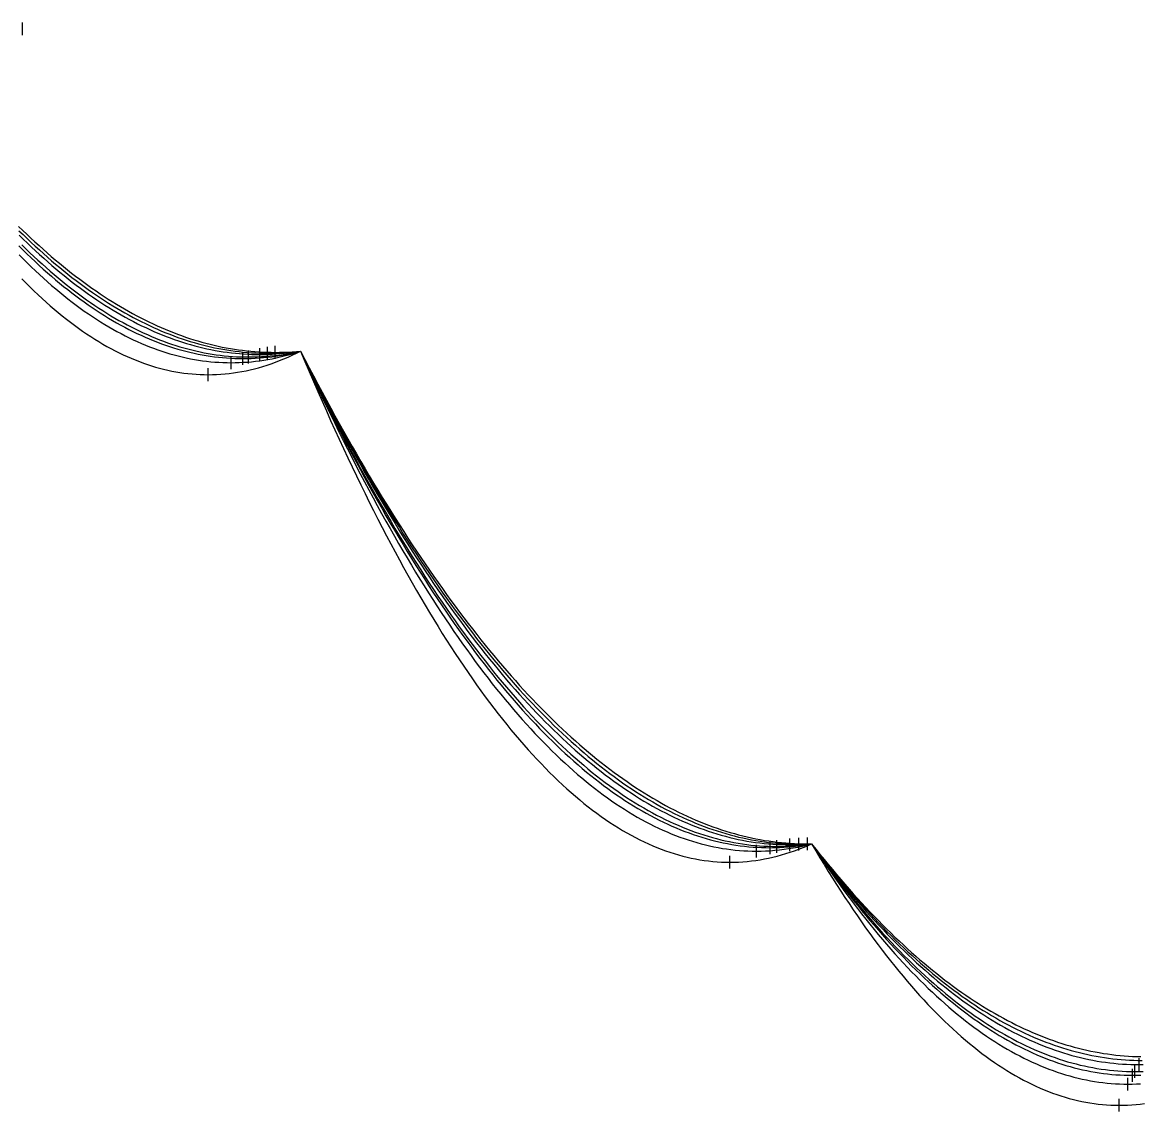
# Model space of a CAD drawing. Header units: metres. Extents: x -87 to 28195, y -4474 to 524.
# Drawn here: x 14142 to 15017, y -3997 to -3145 of the extents above; entities that cross this region are included whole.
import ezdxf

# ---------------------------------------------------------------- set-up
doc = ezdxf.new("R2010")
doc.units = ezdxf.units.M
for name, color, linetype in [('CATENARIES_-10_bare', 7, 'Continuous'), ('CATENARIES_-10_ICE', 7, 'Continuous'), ('CATENARIES_-19_bare', 7, 'Continuous'), ('CATENARIES_-19_HEAVY_ICE', 7, 'Continuous'), ('CATENARIES_0', 7, 'Continuous'), ('CATENARIES_0_ICE', 7, 'Continuous'), ('CATENARIES_50_theoretical', 7, 'Continuous')]:
    doc.layers.add(name, color=color, linetype=linetype)

msp = doc.modelspace()

# ---------------------------------------------------------------- linework, layer by layer
at = {"layer": 'CATENARIES_-10_bare'}
for p, q in [((14334.12, -3408.58), (14334.12, -3398.58)), ((14749.8, -3792.86), (14749.8, -3782.86))]:
    msp.add_line(p, q, dxfattribs=at)
for points in [[(14139.47, -3307.61, 0), (14142.66, -3310.73, 0), (14145.85, -3313.81, 0), (14149.04, -3316.82, 0), (14152.24, -3319.79, 0), (14155.43, -3322.71, 0), (14158.62, -3325.57, 0), (14161.81, -3328.39, 0), (14165, -3331.15, 0), (14168.19, -3333.86, 0), (14171.38, -3336.51, 0), (14174.57, -3339.12, 0), (14177.76, -3341.67, 0), (14180.95, -3344.18, 0), (14184.15, -3346.63, 0), (14187.34, -3349.03, 0), (14190.53, -3351.37, 0), (14193.72, -3353.67, 0), (14196.91, -3355.91, 0), (14200.1, -3358.11, 0), (14203.29, -3360.25, 0), (14206.48, -3362.34, 0), (14209.67, -3364.37, 0), (14212.86, -3366.36, 0), (14216.06, -3368.29, 0), (14219.25, -3370.17, 0), (14222.44, -3372.01, 0), (14225.63, -3373.78, 0), (14228.82, -3375.51, 0), (14232.01, -3377.19, 0), (14235.2, -3378.81, 0), (14238.39, -3380.39, 0), (14241.58, -3381.91, 0), (14244.78, -3383.38, 0), (14247.97, -3384.79, 0), (14251.16, -3386.16, 0), (14254.35, -3387.47, 0), (14257.54, -3388.74, 0), (14260.73, -3389.95, 0), (14263.92, -3391.11, 0), (14267.11, -3392.22, 0), (14270.3, -3393.27, 0), (14273.49, -3394.28, 0), (14276.69, -3395.23, 0), (14279.88, -3396.14, 0), (14283.07, -3396.99, 0), (14286.26, -3397.79, 0), (14289.45, -3398.53, 0), (14292.64, -3399.23, 0), (14295.83, -3399.87, 0), (14299.02, -3400.47, 0), (14302.21, -3401.01, 0), (14305.4, -3401.5, 0), (14308.6, -3401.93, 0), (14311.79, -3402.32, 0), (14314.98, -3402.66, 0), (14318.17, -3402.94, 0), (14321.36, -3403.17, 0), (14324.55, -3403.35, 0), (14327.74, -3403.48, 0), (14330.93, -3403.56, 0), (14334.12, -3403.58, 0), (14337.35, -3403.56, 0), (14340.57, -3403.48, 0), (14343.8, -3403.35, 0), (14347.02, -3403.16, 0), (14350.25, -3402.93, 0), (14353.47, -3402.64, 0), (14356.7, -3402.29, 0), (14359.92, -3401.9, 0)], [(14359.92, -3401.9, 0), (14363.28, -3408.55, 0), (14366.64, -3415.14, 0), (14370, -3421.67, 0), (14373.36, -3428.14, 0), (14376.72, -3434.55, 0), (14380.09, -3440.91, 0), (14383.45, -3447.21, 0), (14386.81, -3453.44, 0), (14390.17, -3459.63, 0), (14393.53, -3465.75, 0), (14396.89, -3471.81, 0), (14400.25, -3477.82, 0), (14403.61, -3483.77, 0), (14406.97, -3489.66, 0), (14410.33, -3495.49, 0), (14413.7, -3501.27, 0), (14417.06, -3506.98, 0), (14420.42, -3512.64, 0), (14423.78, -3518.24, 0), (14427.14, -3523.79, 0), (14430.5, -3529.27, 0), (14433.86, -3534.7, 0), (14437.22, -3540.07, 0), (14440.58, -3545.38, 0), (14443.94, -3550.63, 0), (14447.31, -3555.83, 0), (14450.67, -3560.96, 0), (14454.03, -3566.04, 0), (14457.39, -3571.07, 0), (14460.75, -3576.03, 0), (14464.11, -3580.94, 0), (14467.47, -3585.78, 0), (14470.83, -3590.57, 0), (14474.19, -3595.31, 0), (14477.55, -3599.98, 0), (14480.92, -3604.6, 0), (14484.28, -3609.16, 0), (14487.64, -3613.66, 0), (14491, -3618.11, 0), (14494.36, -3622.49, 0), (14497.72, -3626.82, 0), (14501.08, -3631.09, 0), (14504.44, -3635.31, 0), (14507.8, -3639.46, 0), (14511.16, -3643.56, 0), (14514.53, -3647.6, 0), (14517.89, -3651.59, 0), (14521.25, -3655.51, 0), (14524.61, -3659.38, 0), (14527.97, -3663.19, 0), (14531.33, -3666.94, 0), (14534.69, -3670.64, 0), (14538.05, -3674.28, 0), (14541.41, -3677.86, 0), (14544.77, -3681.38, 0), (14548.14, -3684.85, 0), (14551.5, -3688.25, 0), (14554.86, -3691.6, 0), (14558.22, -3694.9, 0), (14561.58, -3698.13, 0), (14564.94, -3701.31, 0), (14568.3, -3704.43, 0), (14571.66, -3707.5, 0), (14575.02, -3710.5, 0), (14578.38, -3713.45, 0), (14581.75, -3716.34, 0), (14585.11, -3719.17, 0), (14588.47, -3721.95, 0), (14591.83, -3724.67, 0), (14595.19, -3727.33, 0), (14598.55, -3729.94, 0), (14601.91, -3732.48, 0), (14605.27, -3734.97, 0), (14608.63, -3737.4, 0), (14611.99, -3739.78, 0), (14615.36, -3742.1, 0), (14618.72, -3744.36, 0), (14622.08, -3746.56, 0), (14625.44, -3748.71, 0), (14628.8, -3750.8, 0), (14632.16, -3752.83, 0), (14635.52, -3754.8, 0), (14638.88, -3756.72, 0), (14642.24, -3758.58, 0), (14645.6, -3760.38, 0), (14648.97, -3762.12, 0), (14652.33, -3763.81, 0), (14655.69, -3765.44, 0), (14659.05, -3767.01, 0), (14662.41, -3768.53, 0), (14665.77, -3769.99, 0), (14669.13, -3771.39, 0), (14672.49, -3772.73, 0), (14675.85, -3774.02, 0), (14679.21, -3775.25, 0), (14682.58, -3776.42, 0), (14685.94, -3777.54, 0), (14689.3, -3778.6, 0), (14692.66, -3779.6, 0), (14696.02, -3780.54, 0), (14699.38, -3781.43, 0), (14702.74, -3782.26, 0), (14706.1, -3783.03, 0), (14709.46, -3783.74, 0), (14712.82, -3784.4, 0), (14716.19, -3785, 0), (14719.55, -3785.54, 0), (14722.91, -3786.03, 0), (14726.27, -3786.46, 0), (14729.63, -3786.83, 0), (14732.99, -3787.14, 0), (14736.35, -3787.4, 0), (14739.71, -3787.6, 0), (14743.07, -3787.75, 0), (14746.43, -3787.83, 0), (14749.8, -3787.86, 0), (14753.17, -3787.83, 0), (14756.55, -3787.74, 0), (14759.92, -3787.6, 0)], [(14759.92, -3787.6, 0), (14763.19, -3791.87, 0), (14766.47, -3796.09, 0), (14769.74, -3800.25, 0), (14773.02, -3804.36, 0), (14776.29, -3808.41, 0), (14779.57, -3812.41, 0), (14782.84, -3816.35, 0), (14786.11, -3820.24, 0), (14789.39, -3824.08, 0), (14792.66, -3827.86, 0), (14795.94, -3831.58, 0), (14799.21, -3835.25, 0), (14802.48, -3838.87, 0), (14805.76, -3842.43, 0), (14809.03, -3845.94, 0), (14812.31, -3849.39, 0), (14815.58, -3852.79, 0), (14818.86, -3856.13, 0), (14822.13, -3859.42, 0), (14825.4, -3862.65, 0), (14828.68, -3865.83, 0), (14831.95, -3868.96, 0), (14835.23, -3872.03, 0), (14838.5, -3875.04, 0), (14841.77, -3878, 0), (14845.05, -3880.91, 0), (14848.32, -3883.76, 0), (14851.6, -3886.56, 0), (14854.87, -3889.31, 0), (14858.15, -3891.99, 0), (14861.42, -3894.63, 0), (14864.69, -3897.21, 0), (14867.97, -3899.74, 0), (14871.24, -3902.21, 0), (14874.52, -3904.62, 0), (14877.79, -3906.99, 0), (14881.06, -3909.29, 0), (14884.34, -3911.55, 0), (14887.61, -3913.75, 0), (14890.89, -3915.89, 0), (14894.16, -3917.98, 0), (14897.44, -3920.02, 0), (14900.71, -3922, 0), (14903.98, -3923.93, 0), (14907.26, -3925.8, 0), (14910.53, -3927.62, 0), (14913.81, -3929.38, 0), (14917.08, -3931.1, 0), (14920.35, -3932.75, 0), (14923.63, -3934.35, 0), (14926.9, -3935.9, 0), (14930.18, -3937.39, 0), (14933.45, -3938.83, 0), (14936.73, -3940.21, 0), (14940, -3941.54, 0), (14943.27, -3942.82, 0), (14946.55, -3944.04, 0), (14949.82, -3945.21, 0), (14953.1, -3946.32, 0), (14956.37, -3947.38, 0), (14959.65, -3948.38, 0), (14962.92, -3949.33, 0), (14966.19, -3950.23, 0), (14969.47, -3951.07, 0), (14972.74, -3951.86, 0), (14976.02, -3952.59, 0), (14979.29, -3953.27, 0), (14982.56, -3953.89, 0), (14985.84, -3954.46, 0), (14989.11, -3954.98, 0), (14992.39, -3955.44, 0), (14995.66, -3955.85, 0), (14998.94, -3956.2, 0), (15002.21, -3956.5, 0), (15005.48, -3956.74, 0), (15008.76, -3956.93, 0), (15012.03, -3957.07, 0), (15015.31, -3957.15, 0), (15018.58, -3957.17, 0)]]:
    msp.add_polyline3d(points, dxfattribs=at)
at = {"layer": 'CATENARIES_-10_ICE'}
for p, q in [((14319.24, -3411.5), (14319.24, -3401.5)), ((14732.58, -3794.68), (14732.58, -3784.68)), ((15012.81, -3970.83), (15012.81, -3960.83))]:
    msp.add_line(p, q, dxfattribs=at)
for points in [[(14141.65, -3318.69, 0), (14144.82, -3321.8, 0), (14147.99, -3324.85, 0), (14151.16, -3327.85, 0), (14154.34, -3330.79, 0), (14157.51, -3333.68, 0), (14160.68, -3336.51, 0), (14163.85, -3339.28, 0), (14167.02, -3342, 0), (14170.19, -3344.66, 0), (14173.36, -3347.27, 0), (14176.53, -3349.81, 0), (14179.71, -3352.31, 0), (14182.88, -3354.74, 0), (14186.05, -3357.12, 0), (14189.22, -3359.45, 0), (14192.39, -3361.72, 0), (14195.56, -3363.93, 0), (14198.73, -3366.09, 0), (14201.9, -3368.19, 0), (14205.08, -3370.23, 0), (14208.25, -3372.22, 0), (14211.42, -3374.15, 0), (14214.59, -3376.03, 0), (14217.76, -3377.85, 0), (14220.93, -3379.61, 0), (14224.1, -3381.32, 0), (14227.27, -3382.97, 0), (14230.44, -3384.56, 0), (14233.62, -3386.1, 0), (14236.79, -3387.59, 0), (14239.96, -3389.01, 0), (14243.13, -3390.39, 0), (14246.3, -3391.7, 0), (14249.47, -3392.96, 0), (14252.64, -3394.16, 0), (14255.81, -3395.31, 0), (14258.99, -3396.4, 0), (14262.16, -3397.44, 0), (14265.33, -3398.42, 0), (14268.5, -3399.34, 0), (14271.67, -3400.21, 0), (14274.84, -3401.02, 0), (14278.01, -3401.78, 0), (14281.18, -3402.48, 0), (14284.36, -3403.12, 0), (14287.53, -3403.71, 0), (14290.7, -3404.24, 0), (14293.87, -3404.71, 0), (14297.04, -3405.13, 0), (14300.21, -3405.5, 0), (14303.38, -3405.81, 0), (14306.55, -3406.06, 0), (14309.72, -3406.25, 0), (14312.9, -3406.39, 0), (14316.07, -3406.48, 0), (14319.24, -3406.5, 0), (14322.63, -3406.47, 0), (14326.02, -3406.38, 0), (14329.41, -3406.22, 0), (14332.8, -3405.99, 0), (14336.19, -3405.71, 0), (14339.58, -3405.35, 0), (14342.97, -3404.94, 0), (14346.36, -3404.46, 0), (14349.75, -3403.91, 0), (14353.14, -3403.31, 0), (14356.53, -3402.64, 0), (14359.92, -3401.9, 0)], [(14359.92, -3401.9, 0), (14363.28, -3408.88, 0), (14366.63, -3415.8, 0), (14369.99, -3422.65, 0), (14373.35, -3429.44, 0), (14376.71, -3436.16, 0), (14380.06, -3442.82, 0), (14383.42, -3449.42, 0), (14386.78, -3455.95, 0), (14390.14, -3462.42, 0), (14393.49, -3468.82, 0), (14396.85, -3475.16, 0), (14400.21, -3481.44, 0), (14403.56, -3487.65, 0), (14406.92, -3493.8, 0), (14410.28, -3499.89, 0), (14413.64, -3505.91, 0), (14416.99, -3511.87, 0), (14420.35, -3517.76, 0), (14423.71, -3523.59, 0), (14427.07, -3529.36, 0), (14430.42, -3535.06, 0), (14433.78, -3540.7, 0), (14437.14, -3546.28, 0), (14440.49, -3551.79, 0), (14443.85, -3557.24, 0), (14447.21, -3562.62, 0), (14450.57, -3567.95, 0), (14453.92, -3573.2, 0), (14457.28, -3578.4, 0), (14460.64, -3583.53, 0), (14464, -3588.6, 0), (14467.35, -3593.6, 0), (14470.71, -3598.54, 0), (14474.07, -3603.42, 0), (14477.42, -3608.24, 0), (14480.78, -3612.99, 0), (14484.14, -3617.68, 0), (14487.5, -3622.3, 0), (14490.85, -3626.86, 0), (14494.21, -3631.36, 0), (14497.57, -3635.79, 0), (14500.93, -3640.17, 0), (14504.28, -3644.47, 0), (14507.64, -3648.72, 0), (14511, -3652.9, 0), (14514.35, -3657.02, 0), (14517.71, -3661.07, 0), (14521.07, -3665.07, 0), (14524.43, -3669, 0), (14527.78, -3672.86, 0), (14531.14, -3676.66, 0), (14534.5, -3680.4, 0), (14537.86, -3684.08, 0), (14541.21, -3687.69, 0), (14544.57, -3691.24, 0), (14547.93, -3694.73, 0), (14551.28, -3698.16, 0), (14554.64, -3701.52, 0), (14558, -3704.81, 0), (14561.36, -3708.05, 0), (14564.71, -3711.22, 0), (14568.07, -3714.33, 0), (14571.43, -3717.38, 0), (14574.79, -3720.36, 0), (14578.14, -3723.28, 0), (14581.5, -3726.14, 0), (14584.86, -3728.93, 0), (14588.21, -3731.66, 0), (14591.57, -3734.33, 0), (14594.93, -3736.94, 0), (14598.29, -3739.48, 0), (14601.64, -3741.96, 0), (14605, -3744.38, 0), (14608.36, -3746.73, 0), (14611.71, -3749.02, 0), (14615.07, -3751.25, 0), (14618.43, -3753.42, 0), (14621.79, -3755.52, 0), (14625.14, -3757.56, 0), (14628.5, -3759.53, 0), (14631.86, -3761.45, 0), (14635.22, -3763.3, 0), (14638.57, -3765.09, 0), (14641.93, -3766.81, 0), (14645.29, -3768.48, 0), (14648.64, -3770.08, 0), (14652, -3771.61, 0), (14655.36, -3773.09, 0), (14658.72, -3774.5, 0), (14662.07, -3775.85, 0), (14665.43, -3777.13, 0), (14668.79, -3778.36, 0), (14672.15, -3779.52, 0), (14675.5, -3780.62, 0), (14678.86, -3781.65, 0), (14682.22, -3782.62, 0), (14685.57, -3783.53, 0), (14688.93, -3784.38, 0), (14692.29, -3785.16, 0), (14695.65, -3785.89, 0), (14699, -3786.54, 0), (14702.36, -3787.14, 0), (14705.72, -3787.67, 0), (14709.08, -3788.14, 0), (14712.43, -3788.55, 0), (14715.79, -3788.9, 0), (14719.15, -3789.18, 0), (14722.5, -3789.4, 0), (14725.86, -3789.55, 0), (14729.22, -3789.65, 0), (14732.58, -3789.68, 0), (14735.99, -3789.65, 0), (14739.41, -3789.55, 0), (14742.83, -3789.39, 0), (14746.25, -3789.16, 0), (14749.67, -3788.87, 0), (14753.08, -3788.51, 0), (14756.5, -3788.09, 0), (14759.92, -3787.6, 0)], [(14759.92, -3787.6, 0), (14763.2, -3792.21, 0), (14766.49, -3796.75, 0), (14769.77, -3801.24, 0), (14773.06, -3805.66, 0), (14776.34, -3810.03, 0), (14779.63, -3814.33, 0), (14782.91, -3818.58, 0), (14786.19, -3822.76, 0), (14789.48, -3826.88, 0), (14792.76, -3830.94, 0), (14796.05, -3834.94, 0), (14799.33, -3838.88, 0), (14802.62, -3842.76, 0), (14805.9, -3846.58, 0), (14809.18, -3850.34, 0), (14812.47, -3854.04, 0), (14815.75, -3857.68, 0), (14819.04, -3861.26, 0), (14822.32, -3864.78, 0), (14825.61, -3868.24, 0), (14828.89, -3871.63, 0), (14832.17, -3874.97, 0), (14835.46, -3878.25, 0), (14838.74, -3881.46, 0), (14842.03, -3884.62, 0), (14845.31, -3887.72, 0), (14848.6, -3890.75, 0), (14851.88, -3893.73, 0), (14855.16, -3896.64, 0), (14858.45, -3899.5, 0), (14861.73, -3902.29, 0), (14865.02, -3905.02, 0), (14868.3, -3907.7, 0), (14871.59, -3910.31, 0), (14874.87, -3912.87, 0), (14878.15, -3915.36, 0), (14881.44, -3917.79, 0), (14884.72, -3920.17, 0), (14888.01, -3922.48, 0), (14891.29, -3924.73, 0), (14894.57, -3926.92, 0), (14897.86, -3929.06, 0), (14901.14, -3931.13, 0), (14904.43, -3933.14, 0), (14907.71, -3935.09, 0), (14911, -3936.98, 0), (14914.28, -3938.82, 0), (14917.56, -3940.59, 0), (14920.85, -3942.3, 0), (14924.13, -3943.95, 0), (14927.42, -3945.54, 0), (14930.7, -3947.07, 0), (14933.99, -3948.54, 0), (14937.27, -3949.95, 0), (14940.55, -3951.3, 0), (14943.84, -3952.6, 0), (14947.12, -3953.83, 0), (14950.41, -3955, 0), (14953.69, -3956.11, 0), (14956.98, -3957.16, 0), (14960.26, -3958.15, 0), (14963.54, -3959.08, 0), (14966.83, -3959.95, 0), (14970.11, -3960.76, 0), (14973.4, -3961.51, 0), (14976.68, -3962.2, 0), (14979.97, -3962.83, 0), (14983.25, -3963.4, 0), (14986.53, -3963.91, 0), (14989.82, -3964.36, 0), (14993.1, -3964.75, 0), (14996.39, -3965.08, 0), (14999.67, -3965.35, 0), (15002.96, -3965.56, 0), (15006.24, -3965.71, 0), (15009.52, -3965.8, 0), (15012.81, -3965.83, 0), (15016.07, -3965.8, 0), (15019.34, -3965.71, 0)]]:
    msp.add_polyline3d(points, dxfattribs=at)
at = {"layer": 'CATENARIES_-19_bare'}
for p, q in [((14142.14, -3154.54), (14142.14, -3144.54)), ((14339.99, -3407.87), (14339.99, -3397.87)), ((14756.58, -3792.63), (14756.58, -3782.63))]:
    msp.add_line(p, q, dxfattribs=at)
for points in [[(14139.24, -3304.3, 0), (14142.43, -3307.41, 0), (14145.62, -3310.47, 0), (14148.8, -3313.47, 0), (14151.99, -3316.43, 0), (14155.17, -3319.34, 0), (14158.36, -3322.2, 0), (14161.55, -3325, 0), (14164.73, -3327.76, 0), (14167.92, -3330.47, 0), (14171.11, -3333.13, 0), (14174.29, -3335.74, 0), (14177.48, -3338.3, 0), (14180.67, -3340.8, 0), (14183.85, -3343.26, 0), (14187.04, -3345.67, 0), (14190.23, -3348.03, 0), (14193.41, -3350.34, 0), (14196.6, -3352.6, 0), (14199.78, -3354.81, 0), (14202.97, -3356.97, 0), (14206.16, -3359.08, 0), (14209.34, -3361.14, 0), (14212.53, -3363.16, 0), (14215.72, -3365.12, 0), (14218.9, -3367.03, 0), (14222.09, -3368.89, 0), (14225.28, -3370.7, 0), (14228.46, -3372.47, 0), (14231.65, -3374.18, 0), (14234.84, -3375.84, 0), (14238.02, -3377.46, 0), (14241.21, -3379.02, 0), (14244.4, -3380.53, 0), (14247.58, -3382, 0), (14250.77, -3383.41, 0), (14253.95, -3384.78, 0), (14257.14, -3386.09, 0), (14260.33, -3387.36, 0), (14263.51, -3388.58, 0), (14266.7, -3389.74, 0), (14269.89, -3390.86, 0), (14273.07, -3391.93, 0), (14276.26, -3392.94, 0), (14279.45, -3393.91, 0), (14282.63, -3394.83, 0), (14285.82, -3395.7, 0), (14289.01, -3396.52, 0), (14292.19, -3397.29, 0), (14295.38, -3398.01, 0), (14298.56, -3398.68, 0), (14301.75, -3399.3, 0), (14304.94, -3399.87, 0), (14308.12, -3400.39, 0), (14311.31, -3400.86, 0), (14314.5, -3401.28, 0), (14317.68, -3401.65, 0), (14320.87, -3401.98, 0), (14324.06, -3402.25, 0), (14327.24, -3402.47, 0), (14330.43, -3402.65, 0), (14333.62, -3402.77, 0), (14336.8, -3402.85, 0), (14339.99, -3402.87, 0), (14343.31, -3402.84, 0), (14346.63, -3402.76, 0), (14349.95, -3402.63, 0), (14353.28, -3402.44, 0), (14356.6, -3402.2, 0), (14359.92, -3401.9, 0)], [(14359.92, -3401.9, 0), (14363.28, -3408.43, 0), (14366.64, -3414.9, 0), (14370, -3421.32, 0), (14373.37, -3427.68, 0), (14376.73, -3433.99, 0), (14380.09, -3440.24, 0), (14383.45, -3446.43, 0), (14386.81, -3452.57, 0), (14390.17, -3458.65, 0), (14393.54, -3464.67, 0), (14396.9, -3470.64, 0), (14400.26, -3476.55, 0), (14403.62, -3482.41, 0), (14406.98, -3488.21, 0), (14410.34, -3493.95, 0), (14413.7, -3499.64, 0), (14417.07, -3505.27, 0), (14420.43, -3510.85, 0), (14423.79, -3516.37, 0), (14427.15, -3521.83, 0), (14430.51, -3527.24, 0), (14433.87, -3532.59, 0), (14437.23, -3537.89, 0), (14440.6, -3543.13, 0), (14443.96, -3548.31, 0), (14447.32, -3553.44, 0), (14450.68, -3558.52, 0), (14454.04, -3563.53, 0), (14457.4, -3568.49, 0), (14460.77, -3573.4, 0), (14464.13, -3578.25, 0), (14467.49, -3583.04, 0), (14470.85, -3587.78, 0), (14474.21, -3592.46, 0), (14477.57, -3597.09, 0), (14480.93, -3601.66, 0), (14484.3, -3606.17, 0), (14487.66, -3610.63, 0), (14491.02, -3615.04, 0), (14494.38, -3619.38, 0), (14497.74, -3623.68, 0), (14501.1, -3627.91, 0), (14504.47, -3632.09, 0), (14507.83, -3636.22, 0), (14511.19, -3640.29, 0), (14514.55, -3644.3, 0), (14517.91, -3648.26, 0), (14521.27, -3652.16, 0), (14524.63, -3656.01, 0), (14528, -3659.8, 0), (14531.36, -3663.54, 0), (14534.72, -3667.22, 0), (14538.08, -3670.84, 0), (14541.44, -3674.41, 0), (14544.8, -3677.92, 0), (14548.16, -3681.38, 0), (14551.53, -3684.78, 0), (14554.89, -3688.13, 0), (14558.25, -3691.42, 0), (14561.61, -3694.66, 0), (14564.97, -3697.84, 0), (14568.33, -3700.96, 0), (14571.7, -3704.03, 0), (14575.06, -3707.05, 0), (14578.42, -3710.01, 0), (14581.78, -3712.91, 0), (14585.14, -3715.76, 0), (14588.5, -3718.55, 0), (14591.86, -3721.29, 0), (14595.23, -3723.97, 0), (14598.59, -3726.59, 0), (14601.95, -3729.16, 0), (14605.31, -3731.68, 0), (14608.67, -3734.14, 0), (14612.03, -3736.54, 0), (14615.4, -3738.89, 0), (14618.76, -3741.19, 0), (14622.12, -3743.43, 0), (14625.48, -3745.61, 0), (14628.84, -3747.74, 0), (14632.2, -3749.81, 0), (14635.56, -3751.83, 0), (14638.93, -3753.79, 0), (14642.29, -3755.7, 0), (14645.65, -3757.55, 0), (14649.01, -3759.34, 0), (14652.37, -3761.08, 0), (14655.73, -3762.77, 0), (14659.09, -3764.4, 0), (14662.46, -3765.97, 0), (14665.82, -3767.49, 0), (14669.18, -3768.96, 0), (14672.54, -3770.37, 0), (14675.9, -3771.72, 0), (14679.26, -3773.02, 0), (14682.63, -3774.26, 0), (14685.99, -3775.45, 0), (14689.35, -3776.58, 0), (14692.71, -3777.66, 0), (14696.07, -3778.68, 0), (14699.43, -3779.65, 0), (14702.79, -3780.56, 0), (14706.16, -3781.41, 0), (14709.52, -3782.21, 0), (14712.88, -3782.96, 0), (14716.24, -3783.65, 0), (14719.6, -3784.29, 0), (14722.96, -3784.87, 0), (14726.33, -3785.39, 0), (14729.69, -3785.86, 0), (14733.05, -3786.27, 0), (14736.41, -3786.63, 0), (14739.77, -3786.94, 0), (14743.13, -3787.19, 0), (14746.49, -3787.38, 0), (14749.86, -3787.52, 0), (14753.22, -3787.6, 0), (14756.58, -3787.63, 0), (14759.92, -3787.6, 0)], [(14759.92, -3787.6, 0), (14763.18, -3791.75, 0), (14766.44, -3795.84, 0), (14769.71, -3799.88, 0), (14772.97, -3803.87, 0), (14776.23, -3807.8, 0), (14779.49, -3811.68, 0), (14782.75, -3815.51, 0), (14786.01, -3819.29, 0), (14789.28, -3823.02, 0), (14792.54, -3826.69, 0), (14795.8, -3830.31, 0), (14799.06, -3833.88, 0), (14802.32, -3837.4, 0), (14805.58, -3840.86, 0), (14808.85, -3844.28, 0), (14812.11, -3847.64, 0), (14815.37, -3850.94, 0), (14818.63, -3854.2, 0), (14821.89, -3857.4, 0), (14825.15, -3860.55, 0), (14828.42, -3863.65, 0), (14831.68, -3866.7, 0), (14834.94, -3869.69, 0), (14838.2, -3872.63, 0), (14841.46, -3875.52, 0), (14844.72, -3878.36, 0), (14847.99, -3881.15, 0), (14851.25, -3883.88, 0), (14854.51, -3886.56, 0), (14857.77, -3889.19, 0), (14861.03, -3891.77, 0), (14864.29, -3894.29, 0), (14867.56, -3896.76, 0), (14870.82, -3899.18, 0), (14874.08, -3901.55, 0), (14877.34, -3903.87, 0), (14880.6, -3906.13, 0), (14883.86, -3908.34, 0), (14887.13, -3910.5, 0), (14890.39, -3912.61, 0), (14893.65, -3914.67, 0), (14896.91, -3916.67, 0), (14900.17, -3918.62, 0), (14903.43, -3920.52, 0), (14906.7, -3922.37, 0), (14909.96, -3924.16, 0), (14913.22, -3925.9, 0), (14916.48, -3927.59, 0), (14919.74, -3929.23, 0), (14923, -3930.82, 0), (14926.27, -3932.35, 0), (14929.53, -3933.84, 0), (14932.79, -3935.27, 0), (14936.05, -3936.65, 0), (14939.31, -3937.97, 0), (14942.57, -3939.25, 0), (14945.84, -3940.47, 0), (14949.1, -3941.64, 0), (14952.36, -3942.76, 0), (14955.62, -3943.82, 0), (14958.88, -3944.84, 0), (14962.14, -3945.8, 0), (14965.41, -3946.71, 0), (14968.67, -3947.57, 0), (14971.93, -3948.37, 0), (14975.19, -3949.13, 0), (14978.45, -3949.83, 0), (14981.71, -3950.48, 0), (14984.98, -3951.08, 0), (14988.24, -3951.62, 0), (14991.5, -3952.12, 0), (14994.76, -3952.56, 0), (14998.02, -3952.95, 0), (15001.28, -3953.29, 0), (15004.55, -3953.57, 0), (15007.81, -3953.81, 0), (15011.07, -3953.99, 0), (15014.33, -3954.12, 0), (15017.59, -3954.2, 0)]]:
    msp.add_polyline3d(points, dxfattribs=at)
at = {"layer": 'CATENARIES_-19_HEAVY_ICE'}
for p, q in [((14305.53, -3415.96), (14305.53, -3405.96)), ((14716.72, -3798.31), (14716.72, -3788.31)), ((15007.49, -3980.66), (15007.49, -3970.66))]:
    msp.add_line(p, q, dxfattribs=at)
for points in [[(14139.53, -3326.5, 0), (14142.73, -3329.72, 0), (14145.92, -3332.88, 0), (14149.11, -3335.97, 0), (14152.3, -3339, 0), (14155.5, -3341.97, 0), (14158.69, -3344.88, 0), (14161.88, -3347.72, 0), (14165.07, -3350.5, 0), (14168.27, -3353.22, 0), (14171.46, -3355.88, 0), (14174.65, -3358.47, 0), (14177.84, -3361, 0), (14181.03, -3363.47, 0), (14184.23, -3365.87, 0), (14187.42, -3368.22, 0), (14190.61, -3370.5, 0), (14193.8, -3372.71, 0), (14197, -3374.87, 0), (14200.19, -3376.96, 0), (14203.38, -3378.99, 0), (14206.57, -3380.96, 0), (14209.77, -3382.86, 0), (14212.96, -3384.71, 0), (14216.15, -3386.49, 0), (14219.34, -3388.2, 0), (14222.53, -3389.86, 0), (14225.73, -3391.45, 0), (14228.92, -3392.98, 0), (14232.11, -3394.45, 0), (14235.3, -3395.85, 0), (14238.5, -3397.19, 0), (14241.69, -3398.47, 0), (14244.88, -3399.69, 0), (14248.07, -3400.85, 0), (14251.27, -3401.94, 0), (14254.46, -3402.97, 0), (14257.65, -3403.94, 0), (14260.84, -3404.84, 0), (14264.03, -3405.68, 0), (14267.23, -3406.46, 0), (14270.42, -3407.18, 0), (14273.61, -3407.84, 0), (14276.8, -3408.43, 0), (14280, -3408.96, 0), (14283.19, -3409.43, 0), (14286.38, -3409.84, 0), (14289.57, -3410.18, 0), (14292.76, -3410.46, 0), (14295.96, -3410.68, 0), (14299.15, -3410.83, 0), (14302.34, -3410.93, 0), (14305.53, -3410.96, 0), (14308.73, -3410.93, 0), (14311.93, -3410.83, 0), (14315.13, -3410.68, 0), (14318.33, -3410.46, 0), (14321.53, -3410.18, 0), (14324.73, -3409.83, 0), (14327.93, -3409.42, 0), (14331.13, -3408.95, 0), (14334.33, -3408.42, 0), (14337.53, -3407.82, 0), (14340.72, -3407.17, 0), (14343.92, -3406.45, 0), (14347.12, -3405.66, 0), (14350.32, -3404.82, 0), (14353.52, -3403.91, 0), (14356.72, -3402.93, 0), (14359.92, -3401.9, 0)], [(14359.92, -3401.9, 0), (14363.25, -3409.21, 0), (14366.59, -3416.45, 0), (14369.92, -3423.62, 0), (14373.26, -3430.72, 0), (14376.59, -3437.76, 0), (14379.93, -3444.72, 0), (14383.26, -3451.61, 0), (14386.6, -3458.43, 0), (14389.93, -3465.19, 0), (14393.27, -3471.87, 0), (14396.6, -3478.49, 0), (14399.94, -3485.03, 0), (14403.27, -3491.51, 0), (14406.6, -3497.91, 0), (14409.94, -3504.25, 0), (14413.27, -3510.52, 0), (14416.61, -3516.72, 0), (14419.94, -3522.85, 0), (14423.28, -3528.91, 0), (14426.61, -3534.9, 0), (14429.95, -3540.82, 0), (14433.28, -3546.67, 0), (14436.62, -3552.45, 0), (14439.95, -3558.17, 0), (14443.29, -3563.81, 0), (14446.62, -3569.39, 0), (14449.95, -3574.9, 0), (14453.29, -3580.33, 0), (14456.62, -3585.7, 0), (14459.96, -3591, 0), (14463.29, -3596.24, 0), (14466.63, -3601.4, 0), (14469.96, -3606.49, 0), (14473.3, -3611.52, 0), (14476.63, -3616.47, 0), (14479.97, -3621.36, 0), (14483.3, -3626.18, 0), (14486.64, -3630.92, 0), (14489.97, -3635.61, 0), (14493.3, -3640.22, 0), (14496.64, -3644.76, 0), (14499.97, -3649.23, 0), (14503.31, -3653.64, 0), (14506.64, -3657.98, 0), (14509.98, -3662.24, 0), (14513.31, -3666.44, 0), (14516.65, -3670.57, 0), (14519.98, -3674.64, 0), (14523.32, -3678.63, 0), (14526.65, -3682.55, 0), (14529.99, -3686.41, 0), (14533.32, -3690.2, 0), (14536.65, -3693.92, 0), (14539.99, -3697.57, 0), (14543.32, -3701.15, 0), (14546.66, -3704.67, 0), (14549.99, -3708.11, 0), (14553.33, -3711.49, 0), (14556.66, -3714.8, 0), (14560, -3718.04, 0), (14563.33, -3721.21, 0), (14566.67, -3724.31, 0), (14570, -3727.35, 0), (14573.34, -3730.31, 0), (14576.67, -3733.21, 0), (14580, -3736.04, 0), (14583.34, -3738.8, 0), (14586.67, -3741.49, 0), (14590.01, -3744.12, 0), (14593.34, -3746.68, 0), (14596.68, -3749.16, 0), (14600.01, -3751.58, 0), (14603.35, -3753.93, 0), (14606.68, -3756.22, 0), (14610.02, -3758.43, 0), (14613.35, -3760.58, 0), (14616.69, -3762.66, 0), (14620.02, -3764.67, 0), (14623.35, -3766.61, 0), (14626.69, -3768.48, 0), (14630.02, -3770.29, 0), (14633.36, -3772.03, 0), (14636.69, -3773.7, 0), (14640.03, -3775.3, 0), (14643.36, -3776.83, 0), (14646.7, -3778.3, 0), (14650.03, -3779.69, 0), (14653.37, -3781.02, 0), (14656.7, -3782.28, 0), (14660.04, -3783.47, 0), (14663.37, -3784.6, 0), (14666.7, -3785.65, 0), (14670.04, -3786.64, 0), (14673.37, -3787.56, 0), (14676.71, -3788.41, 0), (14680.04, -3789.19, 0), (14683.38, -3789.91, 0), (14686.71, -3790.56, 0), (14690.05, -3791.14, 0), (14693.38, -3791.65, 0), (14696.72, -3792.09, 0), (14700.05, -3792.46, 0), (14703.39, -3792.77, 0), (14706.72, -3793.01, 0), (14710.05, -3793.18, 0), (14713.39, -3793.28, 0), (14716.72, -3793.31, 0), (14720.32, -3793.27, 0), (14723.92, -3793.16, 0), (14727.52, -3792.96, 0), (14731.12, -3792.68, 0), (14734.72, -3792.32, 0), (14738.32, -3791.89, 0), (14741.92, -3791.37, 0), (14745.52, -3790.77, 0), (14749.12, -3790.1, 0), (14752.72, -3789.35, 0), (14756.32, -3788.51, 0), (14759.92, -3787.6, 0)], [(14759.92, -3787.6, 0), (14763.18, -3792.53, 0), (14766.44, -3797.39, 0), (14769.69, -3802.18, 0), (14772.95, -3806.91, 0), (14776.21, -3811.57, 0), (14779.47, -3816.17, 0), (14782.72, -3820.7, 0), (14785.98, -3825.17, 0), (14789.24, -3829.57, 0), (14792.5, -3833.9, 0), (14795.75, -3838.17, 0), (14799.01, -3842.37, 0), (14802.27, -3846.51, 0), (14805.53, -3850.58, 0), (14808.78, -3854.59, 0), (14812.04, -3858.53, 0), (14815.3, -3862.41, 0), (14818.56, -3866.22, 0), (14821.81, -3869.96, 0), (14825.07, -3873.64, 0), (14828.33, -3877.26, 0), (14831.59, -3880.81, 0), (14834.84, -3884.29, 0), (14838.1, -3887.71, 0), (14841.36, -3891.06, 0), (14844.62, -3894.35, 0), (14847.87, -3897.57, 0), (14851.13, -3900.73, 0), (14854.39, -3903.82, 0), (14857.65, -3906.85, 0), (14860.9, -3909.81, 0), (14864.16, -3912.71, 0), (14867.42, -3915.54, 0), (14870.68, -3918.3, 0), (14873.93, -3921, 0), (14877.19, -3923.64, 0), (14880.45, -3926.21, 0), (14883.71, -3928.71, 0), (14886.96, -3931.15, 0), (14890.22, -3933.53, 0), (14893.48, -3935.83, 0), (14896.74, -3938.08, 0), (14899.99, -3940.26, 0), (14903.25, -3942.37, 0), (14906.51, -3944.42, 0), (14909.77, -3946.4, 0), (14913.03, -3948.32, 0), (14916.28, -3950.18, 0), (14919.54, -3951.96, 0), (14922.8, -3953.69, 0), (14926.06, -3955.34, 0), (14929.31, -3956.94, 0), (14932.57, -3958.47, 0), (14935.83, -3959.93, 0), (14939.09, -3961.33, 0), (14942.34, -3962.66, 0), (14945.6, -3963.93, 0), (14948.86, -3965.13, 0), (14952.12, -3966.27, 0), (14955.37, -3967.34, 0), (14958.63, -3968.35, 0), (14961.89, -3969.29, 0), (14965.15, -3970.17, 0), (14968.4, -3970.98, 0), (14971.66, -3971.73, 0), (14974.92, -3972.41, 0), (14978.18, -3973.03, 0), (14981.43, -3973.58, 0), (14984.69, -3974.07, 0), (14987.95, -3974.49, 0), (14991.21, -3974.85, 0), (14994.46, -3975.14, 0), (14997.72, -3975.37, 0), (15000.98, -3975.53, 0), (15004.24, -3975.63, 0), (15007.49, -3975.66, 0), (15010.81, -3975.63, 0), (15014.12, -3975.52, 0), (15017.43, -3975.36, 0)]]:
    msp.add_polyline3d(points, dxfattribs=at)
at = {"layer": 'CATENARIES_0'}
for p, q in [((14328.11, -3409.56), (14328.11, -3399.56)), ((14742.84, -3793.37), (14742.84, -3783.37)), ((15016.25, -3965.45), (15016.25, -3955.45))]:
    msp.add_line(p, q, dxfattribs=at)
for points in [[(14139.64, -3311.17, 0), (14142.84, -3314.31, 0), (14146.03, -3317.4, 0), (14149.22, -3320.44, 0), (14152.42, -3323.42, 0), (14155.61, -3326.34, 0), (14158.81, -3329.21, 0), (14162, -3332.03, 0), (14165.2, -3334.8, 0), (14168.39, -3337.51, 0), (14171.59, -3340.16, 0), (14174.78, -3342.77, 0), (14177.97, -3345.31, 0), (14181.17, -3347.81, 0), (14184.36, -3350.25, 0), (14187.56, -3352.64, 0), (14190.75, -3354.97, 0), (14193.95, -3357.25, 0), (14197.14, -3359.48, 0), (14200.34, -3361.65, 0), (14203.53, -3363.77, 0), (14206.72, -3365.84, 0), (14209.92, -3367.85, 0), (14213.11, -3369.81, 0), (14216.31, -3371.71, 0), (14219.5, -3373.56, 0), (14222.7, -3375.36, 0), (14225.89, -3377.1, 0), (14229.09, -3378.79, 0), (14232.28, -3380.43, 0), (14235.47, -3382.01, 0), (14238.67, -3383.54, 0), (14241.86, -3385.01, 0), (14245.06, -3386.43, 0), (14248.25, -3387.8, 0), (14251.45, -3389.12, 0), (14254.64, -3390.38, 0), (14257.84, -3391.58, 0), (14261.03, -3392.74, 0), (14264.22, -3393.83, 0), (14267.42, -3394.88, 0), (14270.61, -3395.87, 0), (14273.81, -3396.81, 0), (14277, -3397.7, 0), (14280.2, -3398.53, 0), (14283.39, -3399.3, 0), (14286.59, -3400.03, 0), (14289.78, -3400.7, 0), (14292.97, -3401.31, 0), (14296.17, -3401.88, 0), (14299.36, -3402.39, 0), (14302.56, -3402.84, 0), (14305.75, -3403.24, 0), (14308.95, -3403.59, 0), (14312.14, -3403.89, 0), (14315.34, -3404.13, 0), (14318.53, -3404.32, 0), (14321.72, -3404.45, 0), (14324.92, -3404.53, 0), (14328.11, -3404.56, 0), (14331.29, -3404.53, 0), (14334.47, -3404.45, 0), (14337.65, -3404.32, 0), (14340.84, -3404.13, 0), (14344.02, -3403.89, 0), (14347.2, -3403.6, 0), (14350.38, -3403.26, 0), (14353.56, -3402.86, 0), (14356.74, -3402.4, 0), (14359.92, -3401.9, 0)], [(14359.92, -3401.9, 0), (14363.28, -3408.67, 0), (14366.64, -3415.38, 0), (14370, -3422.04, 0), (14373.36, -3428.63, 0), (14376.71, -3435.16, 0), (14380.07, -3441.63, 0), (14383.43, -3448.04, 0), (14386.79, -3454.39, 0), (14390.15, -3460.68, 0), (14393.51, -3466.91, 0), (14396.87, -3473.08, 0), (14400.23, -3479.19, 0), (14403.59, -3485.24, 0), (14406.95, -3491.22, 0), (14410.3, -3497.15, 0), (14413.66, -3503.02, 0), (14417.02, -3508.83, 0), (14420.38, -3514.58, 0), (14423.74, -3520.26, 0), (14427.1, -3525.89, 0), (14430.46, -3531.46, 0), (14433.82, -3536.97, 0), (14437.18, -3542.41, 0), (14440.54, -3547.8, 0), (14443.89, -3553.13, 0), (14447.25, -3558.39, 0), (14450.61, -3563.6, 0), (14453.97, -3568.75, 0), (14457.33, -3573.84, 0), (14460.69, -3578.86, 0), (14464.05, -3583.83, 0), (14467.41, -3588.74, 0), (14470.77, -3593.58, 0), (14474.12, -3598.37, 0), (14477.48, -3603.1, 0), (14480.84, -3607.77, 0), (14484.2, -3612.38, 0), (14487.56, -3616.92, 0), (14490.92, -3621.41, 0), (14494.28, -3625.84, 0), (14497.64, -3630.21, 0), (14501, -3634.52, 0), (14504.36, -3638.77, 0), (14507.71, -3642.96, 0), (14511.07, -3647.09, 0), (14514.43, -3651.16, 0), (14517.79, -3655.17, 0), (14521.15, -3659.12, 0), (14524.51, -3663.01, 0), (14527.87, -3666.84, 0), (14531.23, -3670.61, 0), (14534.59, -3674.33, 0), (14537.95, -3677.98, 0), (14541.3, -3681.57, 0), (14544.66, -3685.11, 0), (14548.02, -3688.58, 0), (14551.38, -3691.99, 0), (14554.74, -3695.35, 0), (14558.1, -3698.64, 0), (14561.46, -3701.88, 0), (14564.82, -3705.05, 0), (14568.18, -3708.17, 0), (14571.53, -3711.23, 0), (14574.89, -3714.23, 0), (14578.25, -3717.16, 0), (14581.61, -3720.04, 0), (14584.97, -3722.86, 0), (14588.33, -3725.62, 0), (14591.69, -3728.32, 0), (14595.05, -3730.96, 0), (14598.41, -3733.54, 0), (14601.77, -3736.06, 0), (14605.12, -3738.52, 0), (14608.48, -3740.93, 0), (14611.84, -3743.27, 0), (14615.2, -3745.55, 0), (14618.56, -3747.78, 0), (14621.92, -3749.94, 0), (14625.28, -3752.05, 0), (14628.64, -3754.1, 0), (14632, -3756.08, 0), (14635.35, -3758.01, 0), (14638.71, -3759.88, 0), (14642.07, -3761.69, 0), (14645.43, -3763.44, 0), (14648.79, -3765.13, 0), (14652.15, -3766.76, 0), (14655.51, -3768.33, 0), (14658.87, -3769.84, 0), (14662.23, -3771.29, 0), (14665.59, -3772.69, 0), (14668.94, -3774.02, 0), (14672.3, -3775.29, 0), (14675.66, -3776.51, 0), (14679.02, -3777.67, 0), (14682.38, -3778.76, 0), (14685.74, -3779.8, 0), (14689.1, -3780.78, 0), (14692.46, -3781.7, 0), (14695.82, -3782.56, 0), (14699.18, -3783.36, 0), (14702.53, -3784.1, 0), (14705.89, -3784.78, 0), (14709.25, -3785.4, 0), (14712.61, -3785.97, 0), (14715.97, -3786.47, 0), (14719.33, -3786.91, 0), (14722.69, -3787.3, 0), (14726.05, -3787.63, 0), (14729.41, -3787.89, 0), (14732.76, -3788.1, 0), (14736.12, -3788.25, 0), (14739.48, -3788.34, 0), (14742.84, -3788.37, 0), (14746.26, -3788.34, 0), (14749.67, -3788.24, 0), (14753.09, -3788.09, 0), (14756.5, -3787.88, 0), (14759.92, -3787.6, 0)], [(14759.92, -3787.6, 0), (14763.21, -3792.01, 0), (14766.49, -3796.36, 0), (14769.78, -3800.66, 0), (14773.07, -3804.9, 0), (14776.35, -3809.08, 0), (14779.64, -3813.2, 0), (14782.92, -3817.27, 0), (14786.21, -3821.28, 0), (14789.5, -3825.23, 0), (14792.78, -3829.13, 0), (14796.07, -3832.97, 0), (14799.36, -3836.75, 0), (14802.64, -3840.47, 0), (14805.93, -3844.14, 0), (14809.21, -3847.75, 0), (14812.5, -3851.3, 0), (14815.79, -3854.8, 0), (14819.07, -3858.24, 0), (14822.36, -3861.62, 0), (14825.65, -3864.94, 0), (14828.93, -3868.21, 0), (14832.22, -3871.42, 0), (14835.5, -3874.58, 0), (14838.79, -3877.67, 0), (14842.08, -3880.71, 0), (14845.36, -3883.69, 0), (14848.65, -3886.62, 0), (14851.94, -3889.49, 0), (14855.22, -3892.3, 0), (14858.51, -3895.06, 0), (14861.79, -3897.75, 0), (14865.08, -3900.4, 0), (14868.37, -3902.98, 0), (14871.65, -3905.51, 0), (14874.94, -3907.98, 0), (14878.23, -3910.39, 0), (14881.51, -3912.75, 0), (14884.8, -3915.05, 0), (14888.08, -3917.29, 0), (14891.37, -3919.48, 0), (14894.66, -3921.6, 0), (14897.94, -3923.68, 0), (14901.23, -3925.69, 0), (14904.52, -3927.65, 0), (14907.8, -3929.55, 0), (14911.09, -3931.4, 0), (14914.37, -3933.19, 0), (14917.66, -3934.92, 0), (14920.95, -3936.59, 0), (14924.23, -3938.21, 0), (14927.52, -3939.77, 0), (14930.81, -3941.27, 0), (14934.09, -3942.72, 0), (14937.38, -3944.11, 0), (14940.67, -3945.45, 0), (14943.95, -3946.72, 0), (14947.24, -3947.94, 0), (14950.52, -3949.11, 0), (14953.81, -3950.21, 0), (14957.1, -3951.26, 0), (14960.38, -3952.26, 0), (14963.67, -3953.19, 0), (14966.96, -3954.07, 0), (14970.24, -3954.89, 0), (14973.53, -3955.66, 0), (14976.81, -3956.37, 0), (14980.1, -3957.02, 0), (14983.39, -3957.62, 0), (14986.67, -3958.16, 0), (14989.96, -3958.64, 0), (14993.25, -3959.06, 0), (14996.53, -3959.43, 0), (14999.82, -3959.75, 0), (15003.1, -3960, 0), (15006.39, -3960.2, 0), (15009.68, -3960.34, 0), (15012.96, -3960.43, 0), (15016.25, -3960.45, 0), (15019.51, -3960.43, 0)]]:
    msp.add_polyline3d(points, dxfattribs=at)
at = {"layer": 'CATENARIES_0_ICE'}
for p, q in [((14314.76, -3412.75), (14314.76, -3402.75)), ((14727.4, -3795.63), (14727.4, -3785.63)), ((15011.07, -3973.82), (15011.07, -3963.82))]:
    msp.add_line(p, q, dxfattribs=at)
for points in [[(14139.37, -3319.45, 0), (14142.56, -3322.63, 0), (14145.75, -3325.76, 0), (14148.94, -3328.82, 0), (14152.13, -3331.83, 0), (14155.31, -3334.78, 0), (14158.5, -3337.67, 0), (14161.69, -3340.51, 0), (14164.88, -3343.28, 0), (14168.07, -3346, 0), (14171.26, -3348.65, 0), (14174.45, -3351.25, 0), (14177.64, -3353.79, 0), (14180.83, -3356.27, 0), (14184.02, -3358.7, 0), (14187.2, -3361.06, 0), (14190.39, -3363.37, 0), (14193.58, -3365.62, 0), (14196.77, -3367.8, 0), (14199.96, -3369.93, 0), (14203.15, -3372.01, 0), (14206.34, -3374.02, 0), (14209.53, -3375.98, 0), (14212.72, -3377.87, 0), (14215.91, -3379.71, 0), (14219.09, -3381.49, 0), (14222.28, -3383.21, 0), (14225.47, -3384.88, 0), (14228.66, -3386.48, 0), (14231.85, -3388.03, 0), (14235.04, -3389.52, 0), (14238.23, -3390.95, 0), (14241.42, -3392.32, 0), (14244.61, -3393.63, 0), (14247.8, -3394.88, 0), (14250.98, -3396.08, 0), (14254.17, -3397.22, 0), (14257.36, -3398.3, 0), (14260.55, -3399.32, 0), (14263.74, -3400.28, 0), (14266.93, -3401.19, 0), (14270.12, -3402.03, 0), (14273.31, -3402.82, 0), (14276.5, -3403.55, 0), (14279.69, -3404.22, 0), (14282.87, -3404.83, 0), (14286.06, -3405.39, 0), (14289.25, -3405.88, 0), (14292.44, -3406.32, 0), (14295.63, -3406.7, 0), (14298.82, -3407.02, 0), (14302.01, -3407.28, 0), (14305.2, -3407.49, 0), (14308.39, -3407.63, 0), (14311.58, -3407.72, 0), (14314.76, -3407.75, 0), (14317.99, -3407.72, 0), (14321.22, -3407.63, 0), (14324.44, -3407.48, 0), (14327.67, -3407.27, 0), (14330.89, -3407, 0), (14334.12, -3406.67, 0), (14337.34, -3406.29, 0), (14340.57, -3405.84, 0), (14343.79, -3405.33, 0), (14347.02, -3404.76, 0), (14350.24, -3404.14, 0), (14353.47, -3403.45, 0), (14356.69, -3402.71, 0), (14359.92, -3401.9, 0)], [(14359.92, -3401.9, 0), (14363.26, -3408.96, 0), (14366.6, -3415.96, 0), (14369.94, -3422.89, 0), (14373.28, -3429.75, 0), (14376.62, -3436.55, 0), (14379.96, -3443.29, 0), (14383.31, -3449.96, 0), (14386.65, -3456.56, 0), (14389.99, -3463.1, 0), (14393.33, -3469.57, 0), (14396.67, -3475.98, 0), (14400.01, -3482.32, 0), (14403.35, -3488.6, 0), (14406.69, -3494.81, 0), (14410.03, -3500.96, 0), (14413.37, -3507.04, 0), (14416.71, -3513.06, 0), (14420.05, -3519.01, 0), (14423.39, -3524.9, 0), (14426.73, -3530.72, 0), (14430.08, -3536.48, 0), (14433.42, -3542.18, 0), (14436.76, -3547.8, 0), (14440.1, -3553.37, 0), (14443.44, -3558.86, 0), (14446.78, -3564.3, 0), (14450.12, -3569.66, 0), (14453.46, -3574.97, 0), (14456.8, -3580.21, 0), (14460.14, -3585.38, 0), (14463.48, -3590.49, 0), (14466.82, -3595.53, 0), (14470.16, -3600.51, 0), (14473.51, -3605.43, 0), (14476.85, -3610.28, 0), (14480.19, -3615.06, 0), (14483.53, -3619.78, 0), (14486.87, -3624.44, 0), (14490.21, -3629.03, 0), (14493.55, -3633.56, 0), (14496.89, -3638.02, 0), (14500.23, -3642.42, 0), (14503.57, -3646.75, 0), (14506.91, -3651.02, 0), (14510.25, -3655.22, 0), (14513.59, -3659.36, 0), (14516.93, -3663.44, 0), (14520.28, -3667.45, 0), (14523.62, -3671.4, 0), (14526.96, -3675.28, 0), (14530.3, -3679.09, 0), (14533.64, -3682.85, 0), (14536.98, -3686.54, 0), (14540.32, -3690.16, 0), (14543.66, -3693.72, 0), (14547, -3697.21, 0), (14550.34, -3700.65, 0), (14553.68, -3704.01, 0), (14557.02, -3707.31, 0), (14560.36, -3710.55, 0), (14563.71, -3713.73, 0), (14567.05, -3716.83, 0), (14570.39, -3719.88, 0), (14573.73, -3722.86, 0), (14577.07, -3725.78, 0), (14580.41, -3728.63, 0), (14583.75, -3731.42, 0), (14587.09, -3734.14, 0), (14590.43, -3736.8, 0), (14593.77, -3739.39, 0), (14597.11, -3741.93, 0), (14600.45, -3744.39, 0), (14603.79, -3746.8, 0), (14607.13, -3749.13, 0), (14610.48, -3751.41, 0), (14613.82, -3753.62, 0), (14617.16, -3755.76, 0), (14620.5, -3757.85, 0), (14623.84, -3759.86, 0), (14627.18, -3761.82, 0), (14630.52, -3763.71, 0), (14633.86, -3765.53, 0), (14637.2, -3767.29, 0), (14640.54, -3768.99, 0), (14643.88, -3770.62, 0), (14647.22, -3772.19, 0), (14650.56, -3773.7, 0), (14653.91, -3775.14, 0), (14657.25, -3776.52, 0), (14660.59, -3777.83, 0), (14663.93, -3779.08, 0), (14667.27, -3780.26, 0), (14670.61, -3781.38, 0), (14673.95, -3782.44, 0), (14677.29, -3783.43, 0), (14680.63, -3784.36, 0), (14683.97, -3785.22, 0), (14687.31, -3786.02, 0), (14690.65, -3786.76, 0), (14693.99, -3787.43, 0), (14697.33, -3788.04, 0), (14700.68, -3788.58, 0), (14704.02, -3789.06, 0), (14707.36, -3789.48, 0), (14710.7, -3789.83, 0), (14714.04, -3790.12, 0), (14717.38, -3790.34, 0), (14720.72, -3790.5, 0), (14724.06, -3790.6, 0), (14727.4, -3790.63, 0), (14731.01, -3790.6, 0), (14734.63, -3790.48, 0), (14738.24, -3790.3, 0), (14741.85, -3790.03, 0), (14745.47, -3789.7, 0), (14749.08, -3789.28, 0), (14752.69, -3788.8, 0), (14756.31, -3788.24, 0), (14759.92, -3787.6, 0)], [(14759.92, -3787.6, 0), (14763.18, -3792.28, 0), (14766.44, -3796.91, 0), (14769.71, -3801.47, 0), (14772.97, -3805.97, 0), (14776.23, -3810.41, 0), (14779.49, -3814.78, 0), (14782.75, -3819.1, 0), (14786.01, -3823.35, 0), (14789.28, -3827.54, 0), (14792.54, -3831.67, 0), (14795.8, -3835.74, 0), (14799.06, -3839.75, 0), (14802.32, -3843.69, 0), (14805.58, -3847.58, 0), (14808.85, -3851.4, 0), (14812.11, -3855.16, 0), (14815.37, -3858.86, 0), (14818.63, -3862.5, 0), (14821.89, -3866.08, 0), (14825.15, -3869.59, 0), (14828.42, -3873.05, 0), (14831.68, -3876.44, 0), (14834.94, -3879.77, 0), (14838.2, -3883.04, 0), (14841.46, -3886.25, 0), (14844.73, -3889.4, 0), (14847.99, -3892.48, 0), (14851.25, -3895.51, 0), (14854.51, -3898.47, 0), (14857.77, -3901.37, 0), (14861.03, -3904.22, 0), (14864.3, -3907, 0), (14867.56, -3909.71, 0), (14870.82, -3912.37, 0), (14874.08, -3914.97, 0), (14877.34, -3917.5, 0), (14880.6, -3919.98, 0), (14883.87, -3922.39, 0), (14887.13, -3924.74, 0), (14890.39, -3927.03, 0), (14893.65, -3929.26, 0), (14896.91, -3931.43, 0), (14900.17, -3933.53, 0), (14903.44, -3935.58, 0), (14906.7, -3937.57, 0), (14909.96, -3939.49, 0), (14913.22, -3941.35, 0), (14916.48, -3943.15, 0), (14919.75, -3944.89, 0), (14923.01, -3946.57, 0), (14926.27, -3948.19, 0), (14929.53, -3949.75, 0), (14932.79, -3951.24, 0), (14936.05, -3952.68, 0), (14939.32, -3954.05, 0), (14942.58, -3955.36, 0), (14945.84, -3956.61, 0), (14949.1, -3957.8, 0), (14952.36, -3958.93, 0), (14955.62, -3960, 0), (14958.89, -3961.01, 0), (14962.15, -3961.95, 0), (14965.41, -3962.84, 0), (14968.67, -3963.66, 0), (14971.93, -3964.42, 0), (14975.19, -3965.13, 0), (14978.46, -3965.77, 0), (14981.72, -3966.35, 0), (14984.98, -3966.87, 0), (14988.24, -3967.32, 0), (14991.5, -3967.72, 0), (14994.76, -3968.06, 0), (14998.03, -3968.33, 0), (15001.29, -3968.54, 0), (15004.55, -3968.7, 0), (15007.81, -3968.79, 0), (15011.07, -3968.82, 0), (15014.38, -3968.79, 0), (15017.69, -3968.69, 0)]]:
    msp.add_polyline3d(points, dxfattribs=at)
at = {"layer": 'CATENARIES_50_theoretical'}
for p, q in [((14287.61, -3425.34), (14287.61, -3415.34)), ((14695.99, -3807.01), (14695.99, -3797.01)), ((15000.54, -3997.25), (15000.54, -3987.25))]:
    msp.add_line(p, q, dxfattribs=at)
for points in [[(14141.7, -3345.2, 0), (14144.87, -3348.43, 0), (14148.04, -3351.6, 0), (14151.21, -3354.69, 0), (14154.38, -3357.71, 0), (14157.56, -3360.66, 0), (14160.73, -3363.54, 0), (14163.9, -3366.34, 0), (14167.07, -3369.08, 0), (14170.24, -3371.74, 0), (14173.42, -3374.33, 0), (14176.59, -3376.86, 0), (14179.76, -3379.31, 0), (14182.93, -3381.69, 0), (14186.1, -3383.99, 0), (14189.28, -3386.23, 0), (14192.45, -3388.4, 0), (14195.62, -3390.49, 0), (14198.79, -3392.52, 0), (14201.96, -3394.47, 0), (14205.14, -3396.35, 0), (14208.31, -3398.16, 0), (14211.48, -3399.9, 0), (14214.65, -3401.57, 0), (14217.82, -3403.17, 0), (14221, -3404.69, 0), (14224.17, -3406.15, 0), (14227.34, -3407.53, 0), (14230.51, -3408.84, 0), (14233.69, -3410.09, 0), (14236.86, -3411.26, 0), (14240.03, -3412.36, 0), (14243.2, -3413.39, 0), (14246.37, -3414.34, 0), (14249.55, -3415.23, 0), (14252.72, -3416.05, 0), (14255.89, -3416.79, 0), (14259.06, -3417.47, 0), (14262.23, -3418.07, 0), (14265.41, -3418.6, 0), (14268.58, -3419.06, 0), (14271.75, -3419.45, 0), (14274.92, -3419.77, 0), (14278.09, -3420.02, 0), (14281.27, -3420.2, 0), (14284.44, -3420.31, 0), (14287.61, -3420.34, 0), (14290.9, -3420.3, 0), (14294.18, -3420.19, 0), (14297.47, -3420, 0), (14300.76, -3419.73, 0), (14304.04, -3419.39, 0), (14307.33, -3418.97, 0), (14310.62, -3418.47, 0), (14313.9, -3417.9, 0), (14317.19, -3417.26, 0), (14320.48, -3416.53, 0), (14323.77, -3415.73, 0), (14327.05, -3414.86, 0), (14330.34, -3413.9, 0), (14333.63, -3412.87, 0), (14336.91, -3411.77, 0), (14340.2, -3410.59, 0), (14343.49, -3409.33, 0), (14346.77, -3408, 0), (14350.06, -3406.59, 0), (14353.35, -3405.1, 0), (14356.63, -3403.54, 0), (14359.92, -3401.9, 0)], [(14359.92, -3401.9, 0), (14363.28, -3409.9, 0), (14366.64, -3417.82, 0), (14370, -3425.65, 0), (14373.36, -3433.4, 0), (14376.72, -3441.08, 0), (14380.08, -3448.67, 0), (14383.44, -3456.17, 0), (14386.81, -3463.6, 0), (14390.17, -3470.95, 0), (14393.53, -3478.21, 0), (14396.89, -3485.39, 0), (14400.25, -3492.49, 0), (14403.61, -3499.51, 0), (14406.97, -3506.45, 0), (14410.33, -3513.31, 0), (14413.69, -3520.08, 0), (14417.05, -3526.78, 0), (14420.41, -3533.39, 0), (14423.77, -3539.92, 0), (14427.13, -3546.37, 0), (14430.49, -3552.74, 0), (14433.86, -3559.03, 0), (14437.22, -3565.24, 0), (14440.58, -3571.36, 0), (14443.94, -3577.41, 0), (14447.3, -3583.37, 0), (14450.66, -3589.26, 0), (14454.02, -3595.06, 0), (14457.38, -3600.78, 0), (14460.74, -3606.43, 0), (14464.1, -3611.99, 0), (14467.46, -3617.47, 0), (14470.82, -3622.87, 0), (14474.18, -3628.18, 0), (14477.54, -3633.42, 0), (14480.9, -3638.58, 0), (14484.27, -3643.66, 0), (14487.63, -3648.65, 0), (14490.99, -3653.57, 0), (14494.35, -3658.4, 0), (14497.71, -3663.16, 0), (14501.07, -3667.83, 0), (14504.43, -3672.43, 0), (14507.79, -3676.94, 0), (14511.15, -3681.37, 0), (14514.51, -3685.73, 0), (14517.87, -3690, 0), (14521.23, -3694.19, 0), (14524.59, -3698.3, 0), (14527.95, -3702.34, 0), (14531.32, -3706.29, 0), (14534.68, -3710.16, 0), (14538.04, -3713.95, 0), (14541.4, -3717.66, 0), (14544.76, -3721.29, 0), (14548.12, -3724.84, 0), (14551.48, -3728.31, 0), (14554.84, -3731.71, 0), (14558.2, -3735.02, 0), (14561.56, -3738.25, 0), (14564.92, -3741.4, 0), (14568.28, -3744.47, 0), (14571.64, -3747.46, 0), (14575, -3750.37, 0), (14578.36, -3753.2, 0), (14581.73, -3755.95, 0), (14585.09, -3758.62, 0), (14588.45, -3761.21, 0), (14591.81, -3763.73, 0), (14595.17, -3766.16, 0), (14598.53, -3768.51, 0), (14601.89, -3770.78, 0), (14605.25, -3772.97, 0), (14608.61, -3775.08, 0), (14611.97, -3777.12, 0), (14615.33, -3779.07, 0), (14618.69, -3780.94, 0), (14622.05, -3782.73, 0), (14625.41, -3784.45, 0), (14628.77, -3786.08, 0), (14632.14, -3787.64, 0), (14635.5, -3789.11, 0), (14638.86, -3790.5, 0), (14642.22, -3791.82, 0), (14645.58, -3793.05, 0), (14648.94, -3794.21, 0), (14652.3, -3795.28, 0), (14655.66, -3796.28, 0), (14659.02, -3797.2, 0), (14662.38, -3798.03, 0), (14665.74, -3798.79, 0), (14669.1, -3799.47, 0), (14672.46, -3800.06, 0), (14675.82, -3800.58, 0), (14679.19, -3801.02, 0), (14682.55, -3801.38, 0), (14685.91, -3801.66, 0), (14689.27, -3801.86, 0), (14692.63, -3801.97, 0), (14695.99, -3802.01, 0), (14699.35, -3801.97, 0), (14702.72, -3801.85, 0), (14706.08, -3801.66, 0), (14709.45, -3801.38, 0), (14712.81, -3801.02, 0), (14716.18, -3800.58, 0), (14719.54, -3800.06, 0), (14722.91, -3799.46, 0), (14726.27, -3798.78, 0), (14729.64, -3798.02, 0), (14733, -3797.18, 0), (14736.37, -3796.27, 0), (14739.73, -3795.27, 0), (14743.1, -3794.19, 0), (14746.46, -3793.03, 0), (14749.83, -3791.79, 0), (14753.19, -3790.48, 0), (14756.56, -3789.08, 0), (14759.92, -3787.6, 0)], [(14759.92, -3787.6, 0), (14763.17, -3793.11, 0), (14766.42, -3798.54, 0), (14769.68, -3803.89, 0), (14772.93, -3809.17, 0), (14776.18, -3814.38, 0), (14779.43, -3819.51, 0), (14782.68, -3824.56, 0), (14785.93, -3829.54, 0), (14789.19, -3834.44, 0), (14792.44, -3839.27, 0), (14795.69, -3844.02, 0), (14798.94, -3848.69, 0), (14802.19, -3853.3, 0), (14805.44, -3857.82, 0), (14808.7, -3862.27, 0), (14811.95, -3866.65, 0), (14815.2, -3870.95, 0), (14818.45, -3875.17, 0), (14821.7, -3879.32, 0), (14824.95, -3883.4, 0), (14828.21, -3887.39, 0), (14831.46, -3891.32, 0), (14834.71, -3895.17, 0), (14837.96, -3898.94, 0), (14841.21, -3902.64, 0), (14844.46, -3906.27, 0), (14847.72, -3909.81, 0), (14850.97, -3913.29, 0), (14854.22, -3916.69, 0), (14857.47, -3920.01, 0), (14860.72, -3923.26, 0), (14863.97, -3926.43, 0), (14867.23, -3929.53, 0), (14870.48, -3932.56, 0), (14873.73, -3935.51, 0), (14876.98, -3938.38, 0), (14880.23, -3941.18, 0), (14883.48, -3943.91, 0), (14886.74, -3946.56, 0), (14889.99, -3949.13, 0), (14893.24, -3951.63, 0), (14896.49, -3954.06, 0), (14899.74, -3956.41, 0), (14902.99, -3958.68, 0), (14906.25, -3960.89, 0), (14909.5, -3963.01, 0), (14912.75, -3965.06, 0), (14916, -3967.04, 0), (14919.25, -3968.94, 0), (14922.5, -3970.77, 0), (14925.76, -3972.52, 0), (14929.01, -3974.2, 0), (14932.26, -3975.81, 0), (14935.51, -3977.34, 0), (14938.76, -3978.79, 0), (14942.01, -3980.17, 0), (14945.27, -3981.48, 0), (14948.52, -3982.71, 0), (14951.77, -3983.86, 0), (14955.02, -3984.94, 0), (14958.27, -3985.95, 0), (14961.52, -3986.88, 0), (14964.78, -3987.74, 0), (14968.03, -3988.52, 0), (14971.28, -3989.23, 0), (14974.53, -3989.87, 0), (14977.78, -3990.42, 0), (14981.03, -3990.91, 0), (14984.29, -3991.32, 0), (14987.54, -3991.66, 0), (14990.79, -3991.92, 0), (14994.04, -3992.1, 0), (14997.29, -3992.21, 0), (15000.54, -3992.25, 0), (15003.86, -3992.21, 0), (15007.18, -3992.1, 0), (15010.5, -3991.9, 0), (15013.82, -3991.63, 0), (15017.14, -3991.28, 0), (15020.46, -3990.85, 0)]]:
    msp.add_polyline3d(points, dxfattribs=at)

doc.saveas('drawing.dxf')
